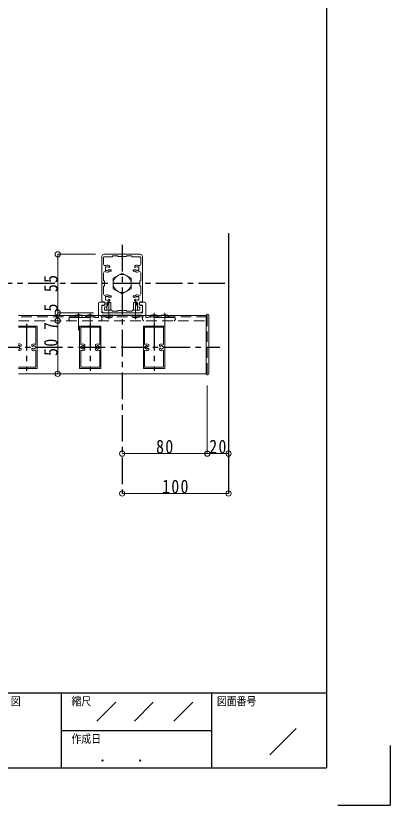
# Model space of a CAD drawing. Units: millimetres at full size, sheet at 1:5. Extents: x -1050 to 1050, y -742 to 742.
# Drawn here: x 698 to 1050, y -742 to 0 of the extents above; entities that cross this region are included whole.
import ezdxf
from ezdxf.enums import TextEntityAlignment as Align

# ---------------------------------------------------------------- set-up
doc = ezdxf.new("R2010")
doc.units = ezdxf.units.MM
doc.header["$LTSCALE"] = 5
doc.linetypes.add('CHAIN1', pattern=[8, 5, -1, 1, -1])
doc.linetypes.add('DASHED2', pattern=[3, 2, -1])
for name, color, linetype in [('0-0_通り芯', 7, 'CHAIN1'), ('0-1_躯体', 134, 'Continuous'), ('1-4_印刷位置ライン', 7, 'Continuous'), ('1-5_図枠1_1', 7, 'Continuous')]:
    doc.layers.add(name, color=color, linetype=linetype)
for name, color, linetype, lineweight in [('0-3_寸法', 54, 'Continuous', 20), ('0-4_手摺部材', 92, 'Continuous', 20), ('0-5_手すり子', 12, 'Continuous', 20), ('0-A_支柱', 6, 'Continuous', 20), ('0-B_足元', 4, 'Continuous', 20)]:
    doc.layers.add(name, color=color, linetype=linetype, lineweight=lineweight)
doc.styles.add('ＭＳ ゴシック', font='')
doc.styles.add('ＭＳ 明朝', font='')
doc.styles.get('ＭＳ ゴシック').set_extended_font_data('MS Gothic')
doc.styles.get('ＭＳ 明朝').set_extended_font_data('MS Mincho')

# ---------------------------------------------------------------- blocks, each defined once
blk = doc.blocks.new('dimension_origin')
at = {"color": 0, "linetype": 'Continuous', "lineweight": -2}
blk.add_circle((0, 0), 1.25, dxfattribs=at)

msp = doc.modelspace()

# ---------------------------------------------------------------- linework, layer by layer
at = {"layer": '0-0_通り芯'}
for p, q in [((798.02, -215.487), (798.02, -449.293)), ((894.67, -251.793), (-189.98, -251.793)), ((708.02, -289.793), (708.02, -333.793)), ((768.02, -289.793), (768.02, -333.793)), ((828.02, -289.793), (828.02, -333.793)), ((-243.068, -311.793), (889.731, -311.793))]:
    msp.add_line(p, q, dxfattribs=at)
at = {"layer": '0-1_躯体'}
msp.add_line((898.02, -204.578), (898.02, -449.293), dxfattribs=at)
at = {"layer": '0-3_寸法'}
for p, q in [((773.048, -224.293), (737.484, -224.293)), ((737.484, -224.293), (737.484, -279.293)), ((737.484, -279.293), (737.484, -286.793)), ((771.149, -279.293), (737.484, -279.293)), ((737.484, -286.793), (737.484, -336.793)), ((878.02, -347.672), (878.02, -411.793)), ((878.02, -411.793), (798.02, -411.793)), ((898.02, -411.793), (878.02, -411.793)), ((798.02, -449.293), (898.02, -449.293))]:
    msp.add_line(p, q, dxfattribs=at)
at = {"layer": '0-4_手摺部材'}
for p, q in [((794.52, -224.293), (801.52, -224.293)), ((775.77, -281.793), (775.77, -270.293)), ((776.77, -269.293), (780.27, -269.293)), ((780.27, -272.293), (778.77, -272.293)), ((778.77, -272.293), (778.77, -279.543)), ((783.52, -269.543), (787.52, -269.543)), ((783.52, -276.793), (783.52, -269.543)), ((787.52, -276.793), (787.52, -269.543)), ((812.52, -269.543), (808.52, -269.543)), ((808.52, -276.793), (808.52, -269.543)), ((812.52, -276.793), (812.52, -269.543)), ((819.27, -269.293), (815.77, -269.293)), ((815.77, -272.293), (817.27, -272.293)), ((817.27, -272.293), (817.27, -279.543)), ((820.27, -281.793), (820.27, -270.293)), ((700.52, -281.793), (877.02, -281.793)), ((778.77, -279.543), (817.27, -279.543)), ((779.565, -281.543), (816.27, -281.543)), ((782.118, -282.662), (782.02, -281.543)), ((789.02, -281.543), (782.02, -281.543)), ((783.52, -279.293), (783.52, -279.543)), ((787.52, -279.293), (787.52, -279.543)), ((788.922, -282.662), (789.02, -281.543)), ((807.118, -282.662), (807.02, -281.543)), ((807.02, -281.543), (814.02, -281.543)), ((808.52, -279.293), (808.52, -279.543)), ((812.52, -279.293), (812.52, -279.543)), ((813.922, -282.662), (814.02, -281.543)), ((877.02, -281.793), (877.02, -336.793)), ((878.02, -280.793), (878.52, -280.793)), ((879.52, -336.793), (879.52, -281.793)), ((877.02, -336.793), (700.52, -336.793)), ((878.02, -337.793), (878.52, -337.793))]:
    msp.add_line(p, q, dxfattribs=at)
at = {"layer": '0-4_手摺部材', "linetype": 'CHAIN1'}
for p, q in [((785.52, -285.26), (785.52, -266.86)), ((810.52, -285.26), (810.52, -266.86)), ((757.02, -295.793), (757.02, -279.275)), ((768.02, -295.793), (768.02, -279.275)), ((828.02, -295.793), (828.02, -279.275)), ((838.02, -295.793), (838.02, -279.275))]:
    msp.add_line(p, q, dxfattribs=at)
at = {"layer": '0-4_手摺部材', "linetype": 'DASHED2'}
for p, q in [((775.77, -283.793), (775.77, -281.793)), ((820.27, -283.793), (820.27, -281.793)), ((878.02, -283.293), (700.52, -283.293)), ((700.52, -286.793), (878.02, -286.793)), ((749.52, -283.793), (756.72, -283.793)), ((749.52, -283.793), (756.72, -283.793)), ((753.618, -282.674), (753.52, -283.793)), ((757.02, -284.093), (756.72, -283.793)), ((757.02, -284.093), (756.72, -283.793)), ((757.02, -284.093), (757.32, -283.793)), ((757.02, -284.093), (757.32, -283.793)), ((757.32, -283.793), (775.77, -283.793)), ((757.32, -283.793), (775.77, -283.793)), ((760.422, -282.674), (760.52, -283.793)), ((764.618, -282.674), (764.52, -283.793)), ((771.422, -282.674), (771.52, -283.793)), ((778.77, -285.793), (778.77, -282.293)), ((817.27, -285.793), (817.27, -282.461)), ((837.72, -283.793), (820.27, -283.793)), ((824.618, -282.674), (824.52, -283.793)), ((831.422, -282.674), (831.52, -283.793)), ((834.618, -282.674), (834.52, -283.793)), ((838.02, -284.093), (837.72, -283.793)), ((838.02, -284.093), (838.32, -283.793)), ((846.52, -283.793), (838.32, -283.793)), ((841.422, -282.674), (841.52, -283.793)), ((877.02, -336.793), (878.02, -336.793))]:
    msp.add_line(p, q, dxfattribs=at)
msp.add_lwpolyline([(877.02, -281.793), (878.02, -281.793), (878.02, -336.793)], dxfattribs=at)
at = {"layer": '0-4_手摺部材'}
for centre, radius, start, end in [((776.77, -270.293), 1, 90, 180), ((780.27, -270.793), 1.5, 270, 90), ((815.77, -270.793), 1.5, 90, 270), ((819.27, -270.293), 1, 0, 90), ((754.913, -282.787), 1.3, 105.88085, 130.13492), ((757.02, -290.193), 9, 74.11915, 105.88085), ((759.127, -282.787), 1.3, 49.86508, 74.11915), ((765.913, -282.787), 1.3, 105.88085, 130.13492), ((768.02, -290.193), 9, 74.11915, 105.88085), ((770.127, -282.787), 1.3, 49.86508, 74.11915), ((779.565, -282.543), 1, 90, 131.40962), ((816.27, -282.543), 1, 48.59038, 90), ((825.913, -282.787), 1.3, 105.88085, 130.13492), ((828.02, -290.193), 9, 74.11915, 105.88085), ((830.127, -282.787), 1.3, 49.86508, 74.11915), ((835.913, -282.787), 1.3, 105.88085, 130.13492), ((838.02, -290.193), 9, 74.11915, 105.88085), ((840.127, -282.787), 1.3, 49.86508, 74.11915), ((878.02, -281.793), 1, 90, 180), ((878.52, -281.793), 1, 360, 90), ((783.413, -282.549), 1.3, 185, 254.11915), ((785.52, -275.143), 9, 254.11915, 285.88085), ((787.627, -282.549), 1.3, 285.88085, 355), ((808.413, -282.549), 1.3, 185, 254.11915), ((810.52, -275.143), 9, 254.11915, 285.88085), ((812.627, -282.549), 1.3, 285.88085, 355), ((878.02, -336.793), 1, 180, 270), ((878.52, -336.793), 1, 270, 360)]:
    msp.add_arc(centre, radius, start, end, dxfattribs=at)
at = {"layer": '0-4_手摺部材', "linetype": 'DASHED2'}
for centre, radius, start, end in [((754.913, -282.787), 1.3, 130.13492, 175), ((759.127, -282.787), 1.3, 5, 49.86508), ((765.913, -282.787), 1.3, 130.13492, 175), ((770.127, -282.787), 1.3, 5, 49.86508), ((779.77, -282.293), 1, 150, 180), ((816.27, -282.543), 1, 0, 48.59038), ((825.913, -282.787), 1.3, 130.13492, 175), ((830.127, -282.787), 1.3, 5, 49.86508), ((835.913, -282.787), 1.3, 130.13492, 175), ((840.127, -282.787), 1.3, 5, 49.86508), ((749.52, -285.293), 1.5, 90, 270), ((749.52, -285.293), 1.5, 90, 270), ((777.77, -285.793), 1, 270, 360), ((818.27, -285.793), 1, 180, 270), ((846.52, -285.293), 1.5, 270, 90)]:
    msp.add_arc(centre, radius, start, end, dxfattribs=at)
at = {"layer": '0-5_手すり子'}
for p, q in [((700.52, -291.793), (708.02, -291.793)), ((700.52, -292.943), (708.02, -292.943)), ((717.52, -291.793), (708.02, -291.793)), ((716.87, -292.943), (708.02, -292.943)), ((716.87, -309.182), (716.87, -292.943)), ((718.02, -311.793), (718.02, -292.293)), ((758.02, -311.793), (758.02, -292.293)), ((758.52, -291.793), (768.02, -291.793)), ((759.17, -292.943), (768.02, -292.943)), ((759.17, -309.182), (759.17, -292.943)), ((777.52, -291.793), (768.02, -291.793)), ((776.87, -292.943), (768.02, -292.943)), ((776.87, -309.182), (776.87, -292.943)), ((778.02, -311.793), (778.02, -292.293)), ((818.02, -311.793), (818.02, -292.293)), ((818.52, -291.793), (828.02, -291.793)), ((819.17, -292.943), (828.02, -292.943)), ((819.17, -309.182), (819.17, -292.943)), ((837.52, -291.793), (828.02, -291.793)), ((836.87, -292.943), (828.02, -292.943)), ((836.87, -309.182), (836.87, -292.943)), ((838.02, -311.793), (838.02, -292.293)), ((700.632, -310.344), (700.632, -309.984)), ((701.408, -310.344), (701.408, -309.984)), ((703.02, -310.638), (702.319, -311.043)), ((703.02, -310.638), (703.02, -309.295)), ((713.02, -310.638), (713.02, -309.295)), ((713.02, -310.638), (713.721, -311.043)), ((714.632, -310.344), (714.632, -309.984)), ((715.408, -310.344), (715.408, -309.984)), ((716.711, -311.043), (716.319, -311.043)), ((718.02, -311.793), (718.02, -331.293)), ((758.02, -311.793), (758.02, -331.293)), ((759.329, -311.043), (759.721, -311.043)), ((760.632, -310.344), (760.632, -309.984)), ((761.408, -310.344), (761.408, -309.984)), ((763.02, -310.638), (762.319, -311.043)), ((763.02, -310.638), (763.02, -309.295)), ((773.02, -310.638), (773.02, -309.295)), ((773.02, -310.638), (773.721, -311.043)), ((774.632, -310.344), (774.632, -309.984)), ((775.408, -310.344), (775.408, -309.984)), ((776.711, -311.043), (776.319, -311.043)), ((778.02, -311.793), (778.02, -331.293)), ((818.02, -311.793), (818.02, -331.293)), ((819.329, -311.043), (819.721, -311.043)), ((820.632, -310.344), (820.632, -309.984)), ((821.408, -310.344), (821.408, -309.984)), ((823.02, -310.638), (822.319, -311.043)), ((823.02, -310.638), (823.02, -309.295)), ((833.02, -310.638), (833.02, -309.295)), ((833.02, -310.638), (833.721, -311.043)), ((834.632, -310.344), (834.632, -309.984)), ((835.408, -310.344), (835.408, -309.984)), ((836.711, -311.043), (836.319, -311.043)), ((838.02, -311.793), (838.02, -331.293)), ((700.632, -313.242), (700.632, -313.602)), ((701.408, -313.242), (701.408, -313.602)), ((703.02, -312.948), (702.319, -312.543)), ((703.02, -312.948), (703.02, -314.291)), ((713.02, -312.948), (713.721, -312.543)), ((713.02, -312.948), (713.02, -314.291)), ((714.632, -313.242), (714.632, -313.602)), ((715.408, -313.242), (715.408, -313.602)), ((716.711, -312.543), (716.319, -312.543)), ((716.87, -314.404), (716.87, -330.643)), ((759.17, -314.404), (759.17, -330.643)), ((759.329, -312.543), (759.721, -312.543)), ((760.632, -313.242), (760.632, -313.602)), ((761.408, -313.242), (761.408, -313.602)), ((763.02, -312.948), (762.319, -312.543)), ((763.02, -312.948), (763.02, -314.291)), ((773.02, -312.948), (773.721, -312.543)), ((773.02, -312.948), (773.02, -314.291)), ((774.632, -313.242), (774.632, -313.602)), ((775.408, -313.242), (775.408, -313.602)), ((776.711, -312.543), (776.319, -312.543)), ((776.87, -314.404), (776.87, -330.643)), ((819.17, -314.404), (819.17, -330.643)), ((819.329, -312.543), (819.721, -312.543)), ((820.632, -313.242), (820.632, -313.602)), ((821.408, -313.242), (821.408, -313.602)), ((823.02, -312.948), (822.319, -312.543)), ((823.02, -312.948), (823.02, -314.291)), ((833.02, -312.948), (833.721, -312.543)), ((833.02, -312.948), (833.02, -314.291)), ((834.632, -313.242), (834.632, -313.602)), ((835.408, -313.242), (835.408, -313.602)), ((836.711, -312.543), (836.319, -312.543)), ((836.87, -314.404), (836.87, -330.643)), ((700.52, -330.643), (708.02, -330.643)), ((700.52, -331.793), (708.02, -331.793)), ((716.87, -330.643), (708.02, -330.643)), ((717.52, -331.793), (708.02, -331.793)), ((758.52, -331.793), (768.02, -331.793)), ((759.17, -330.643), (768.02, -330.643)), ((776.87, -330.643), (768.02, -330.643)), ((777.52, -331.793), (768.02, -331.793)), ((818.52, -331.793), (828.02, -331.793)), ((819.17, -330.643), (828.02, -330.643)), ((836.87, -330.643), (828.02, -330.643)), ((837.52, -331.793), (828.02, -331.793))]:
    msp.add_line(p, q, dxfattribs=at)
for centre, radius, start, end in [((717.52, -292.293), 0.5, 0, 90), ((758.52, -292.293), 0.5, 90, 180), ((777.52, -292.293), 0.5, 0, 90), ((818.52, -292.293), 0.5, 90, 180), ((837.52, -292.293), 0.5, 0, 90), ((701.02, -311.793), 3.2, 51.31781, 98.9893), ((701.02, -311.793), 1.5, 104.99993, 109.47113), ((701.02, -311.793), 1.85, 77.88619, 102.1137), ((701.02, -311.793), 1.5, 29.99998, 74.99992), ((715.02, -311.793), 3.2, 54.68123, 128.68219), ((715.02, -311.793), 1.5, 105.00008, 150.00002), ((715.02, -311.793), 1.85, 77.8863, 102.11381), ((715.02, -311.793), 1.5, 30.00002, 75.00007), ((715.02, -311.793), 1.85, 0, 23.91655), ((715.02, -311.793), 1.85, 336.08345, 360), ((761.02, -311.793), 3.2, 51.31781, 125.31877), ((761.02, -311.793), 1.85, 156.08345, 180), ((761.02, -311.793), 1.85, 180, 203.91655), ((761.02, -311.793), 1.5, 104.99993, 149.99998), ((761.02, -311.793), 1.85, 77.88619, 102.1137), ((761.02, -311.793), 1.5, 29.99998, 74.99992), ((775.02, -311.793), 3.2, 54.68123, 128.68219), ((775.02, -311.793), 1.5, 105.00008, 150.00002), ((775.02, -311.793), 1.85, 77.8863, 102.11381), ((775.02, -311.793), 1.5, 30.00002, 75.00007), ((775.02, -311.793), 1.85, 0, 23.91655), ((775.02, -311.793), 1.85, 336.08345, 360), ((821.02, -311.793), 3.2, 51.31781, 125.31877), ((821.02, -311.793), 1.85, 156.08345, 180), ((821.02, -311.793), 1.85, 180, 203.91655), ((821.02, -311.793), 1.5, 104.99993, 149.99998), ((821.02, -311.793), 1.85, 77.88619, 102.1137), ((821.02, -311.793), 1.5, 29.99998, 74.99992), ((835.02, -311.793), 3.2, 54.68123, 128.68219), ((835.02, -311.793), 1.5, 105.00008, 150.00002), ((835.02, -311.793), 1.85, 77.8863, 102.11381), ((835.02, -311.793), 1.5, 30.00002, 75.00007), ((835.02, -311.793), 1.85, 0, 23.91655), ((835.02, -311.793), 1.85, 336.08345, 360), ((701.02, -311.793), 1.5, 250.52887, 255.00007), ((701.02, -311.793), 3.2, 261.0107, 308.68219), ((701.02, -311.793), 1.85, 257.8863, 282.11381), ((701.02, -311.793), 1.5, 285.00008, 330.00002), ((715.02, -311.793), 3.2, 231.31781, 305.31877), ((715.02, -311.793), 1.5, 209.99998, 254.99992), ((715.02, -311.793), 1.85, 257.88619, 282.1137), ((715.02, -311.793), 1.5, 284.99993, 329.99998), ((761.02, -311.793), 3.2, 234.68123, 308.68219), ((761.02, -311.793), 1.5, 210.00002, 255.00007), ((761.02, -311.793), 1.85, 257.8863, 282.11381), ((761.02, -311.793), 1.5, 285.00008, 330.00002), ((775.02, -311.793), 3.2, 231.31781, 305.31877), ((775.02, -311.793), 1.5, 209.99998, 254.99992), ((775.02, -311.793), 1.85, 257.88619, 282.1137), ((775.02, -311.793), 1.5, 284.99993, 329.99998), ((821.02, -311.793), 3.2, 234.68123, 308.68219), ((821.02, -311.793), 1.5, 210.00002, 255.00007), ((821.02, -311.793), 1.85, 257.8863, 282.11381), ((821.02, -311.793), 1.5, 285.00008, 330.00002), ((835.02, -311.793), 3.2, 231.31781, 305.31877), ((835.02, -311.793), 1.5, 209.99998, 254.99992), ((835.02, -311.793), 1.85, 257.88619, 282.1137), ((835.02, -311.793), 1.5, 284.99993, 329.99998), ((717.52, -331.293), 0.5, 270, 360), ((758.52, -331.293), 0.5, 180, 270), ((777.52, -331.293), 0.5, 270, 360), ((818.52, -331.293), 0.5, 180, 270), ((837.52, -331.293), 0.5, 270, 360)]:
    msp.add_arc(centre, radius, start, end, dxfattribs=at)
at = {"layer": '0-A_支柱'}
for p, q in [((779.02, -226.293), (779.02, -268.693)), ((780.52, -233.485), (780.52, -227.293)), ((815.02, -224.293), (781.02, -224.293)), ((788.72, -226.793), (781.02, -226.793)), ((794.02, -225.793), (794.02, -226.243)), ((794.32, -226.543), (801.72, -226.543)), ((802.02, -225.793), (802.02, -226.243)), ((802.02, -225.793), (807.02, -225.793)), ((807.02, -226.493), (807.02, -225.793)), ((807.32, -226.793), (815.02, -226.793)), ((815.52, -233.485), (815.52, -227.293)), ((817.02, -268.693), (817.02, -226.293)), ((780.52, -249.293), (780.52, -242.101)), ((785.697, -238.793), (787.02, -238.793)), ((786.097, -240.293), (787.02, -240.293)), ((810.343, -238.793), (809.02, -238.793)), ((809.943, -240.293), (809.02, -240.293)), ((815.52, -249.293), (815.52, -242.101)), ((780.52, -249.293), (781.22, -249.293)), ((781.52, -249.593), (781.52, -253.993)), ((814.52, -249.593), (814.52, -253.993)), ((815.52, -249.293), (814.82, -249.293)), ((780.52, -254.293), (781.22, -254.293)), ((780.52, -261.485), (780.52, -254.293)), ((815.52, -254.293), (814.82, -254.293)), ((815.52, -261.485), (815.52, -254.293)), ((785.697, -264.793), (787.02, -264.793)), ((786.097, -263.293), (787.02, -263.293)), ((809.943, -263.293), (809.02, -263.293)), ((810.343, -264.793), (809.02, -264.793)), ((779.02, -272.793), (779.02, -277.293)), ((781.02, -268.993), (779.32, -268.993)), ((779.32, -272.493), (781.02, -272.493)), ((781.52, -273.993), (782.02, -273.993)), ((781.52, -276.793), (781.52, -273.993)), ((782.02, -271.493), (782.02, -269.993)), ((784.52, -271.493), (784.52, -269.004)), ((811.52, -271.493), (811.52, -269.004)), ((814.02, -271.493), (814.02, -269.993)), ((814.52, -273.993), (814.02, -273.993)), ((814.52, -276.793), (814.52, -273.993)), ((815.02, -268.993), (816.72, -268.993)), ((816.72, -272.493), (815.02, -272.493)), ((817.02, -277.293), (817.02, -272.793)), ((781.02, -279.293), (815.02, -279.293)), ((781.52, -276.793), (788.02, -276.793)), ((789.02, -277.793), (788.02, -276.793)), ((789.02, -277.793), (794.02, -277.793)), ((794.02, -277.793), (794.02, -277.343)), ((794.32, -277.043), (801.72, -277.043)), ((802.02, -277.793), (802.02, -277.343)), ((802.02, -277.793), (807.02, -277.793)), ((807.02, -277.793), (808.02, -276.793)), ((814.52, -276.793), (808.02, -276.793))]:
    msp.add_line(p, q, dxfattribs=at)
msp.add_lwpolyline([(789.02, -226.493), (789.02, -225.793), (794.02, -225.793)], dxfattribs=at)
for centre, radius, start, end in [((781.02, -226.293), 2, 90, 180), ((781.02, -227.293), 0.5, 90, 180), ((788.72, -226.493), 0.3, 270, 360), ((794.32, -226.243), 0.3, 180, 270), ((801.72, -226.243), 0.3, 270, 360), ((807.32, -226.493), 0.3, 180, 270), ((815.02, -226.293), 2, 0, 90), ((815.02, -227.293), 0.5, 0, 90), ((782.02, -233.485), 1.5, 180, 294.90106), ((784.02, -237.793), 1.75, 157.5799, 202.4201), ((782.783, -236.555), 0.5, 55.28656, 214.71344), ((782.125, -237.011), 0.3, 337.5799, 34.71344), ((784.02, -237.793), 3.25, 47.4576, 114.90106), ((783.238, -235.898), 0.3, 235.28656, 292.4201), ((784.02, -237.793), 1.75, 47.4576, 112.4201), ((785.71, -235.951), 0.75, 227.4576, 47.4576), ((810.33, -235.951), 0.75, 132.5424, 312.5424), ((812.02, -237.793), 3.25, 65.09894, 132.5424), ((812.02, -237.793), 1.75, 67.5799, 132.5424), ((812.802, -235.898), 0.3, 247.5799, 304.71344), ((813.257, -236.555), 0.5, 325.28656, 124.71344), ((814.02, -233.485), 1.5, 245.09894, 360), ((813.915, -237.011), 0.3, 145.28656, 202.4201), ((812.02, -237.793), 1.75, 337.5799, 22.4201), ((782.02, -242.101), 1.5, 65.09894, 180), ((782.783, -239.03), 0.5, 145.28656, 304.71344), ((782.125, -238.575), 0.3, 325.28656, 22.4201), ((784.02, -237.793), 3.25, 245.09894, 309.71514), ((783.238, -239.688), 0.3, 67.5799, 124.71344), ((784.02, -237.793), 1.75, 247.5799, 318.18969), ((785.697, -239.293), 0.5, 90, 138.18969), ((787.02, -239.543), 0.75, 270, 90), ((809.02, -239.543), 0.75, 90, 270), ((812.02, -237.793), 3.25, 230.28486, 294.90106), ((810.343, -239.293), 0.5, 41.81031, 90), ((812.02, -237.793), 1.75, 221.81031, 292.4201), ((812.802, -239.688), 0.3, 55.28656, 112.4201), ((813.257, -239.03), 0.5, 235.28656, 34.71344), ((814.02, -242.101), 1.5, 0, 114.90106), ((813.915, -238.575), 0.3, 157.5799, 214.71344), ((781.22, -249.593), 0.3, 0, 90), ((814.82, -249.593), 0.3, 90, 180), ((781.22, -253.993), 0.3, 270, 360), ((814.82, -253.993), 0.3, 180, 270), ((782.02, -261.485), 1.5, 180, 294.90106), ((784.02, -265.793), 1.75, 157.5799, 202.4201), ((782.783, -264.555), 0.5, 55.28656, 214.71344), ((782.783, -267.03), 0.5, 145.28656, 304.71344), ((782.125, -265.011), 0.3, 337.5799, 34.71344), ((782.125, -266.575), 0.3, 325.28656, 22.4201), ((784.02, -265.793), 3.25, 50.28486, 114.90106), ((783.238, -263.898), 0.3, 235.28656, 292.4201), ((784.02, -265.793), 1.75, 41.81031, 112.4201), ((784.02, -265.793), 1.75, 247.5799, 312.5424), ((785.71, -267.635), 0.75, 312.5424, 132.5424), ((785.697, -264.293), 0.5, 221.81031, 270), ((787.02, -264.043), 0.75, 270, 90), ((809.02, -264.043), 0.75, 90, 270), ((810.33, -267.635), 0.75, 47.4576, 227.4576), ((812.02, -265.793), 3.25, 65.09894, 129.71514), ((810.343, -264.293), 0.5, 270, 318.18969), ((812.02, -265.793), 1.75, 67.5799, 138.18969), ((812.02, -265.793), 1.75, 227.4576, 292.4201), ((812.802, -263.898), 0.3, 247.5799, 304.71344), ((813.257, -264.555), 0.5, 325.28656, 124.71344), ((813.257, -267.03), 0.5, 235.28656, 34.71344), ((814.02, -261.485), 1.5, 245.09894, 360), ((813.915, -265.011), 0.3, 145.28656, 202.4201), ((813.915, -266.575), 0.3, 157.5799, 214.71344), ((812.02, -265.793), 1.75, 337.5799, 22.4201), ((779.32, -268.693), 0.3, 180, 270), ((779.32, -272.793), 0.3, 90, 180), ((781.02, -269.993), 1, 0, 90), ((781.02, -271.493), 1, 270, 360), ((782.02, -271.493), 2.5, 270, 360), ((783.238, -267.688), 0.3, 67.5799, 124.71344), ((784.02, -265.793), 3.25, 278.84988, 312.5424), ((812.02, -265.793), 3.25, 227.4576, 261.15012), ((814.02, -271.493), 2.5, 180, 270), ((812.802, -267.688), 0.3, 55.28656, 112.4201), ((815.02, -269.993), 1, 90, 180), ((815.02, -271.493), 1, 180, 270), ((816.72, -268.693), 0.3, 270, 360), ((816.72, -272.793), 0.3, 0, 90), ((781.02, -277.293), 2, 180, 270), ((794.32, -277.343), 0.3, 90, 180), ((801.72, -277.343), 0.3, 0, 90), ((815.02, -277.293), 2, 270, 360)]:
    msp.add_arc(centre, radius, start, end, dxfattribs=at)
at = {"layer": '0-B_足元'}
msp.add_lwpolyline([(798.02, -261.593), (806.507, -256.693), (806.507, -246.893), (798.02, -241.993), (789.533, -246.893), (789.533, -256.693)], close=True, dxfattribs=at)
msp.add_circle((798.02, -251.793), 8.487, dxfattribs=at)
at = {"layer": '1-4_印刷位置ライン'}
for p in [(1050, -686.222), (1000.874, -742.5)]:
    msp.add_line(p, (1050, -742.5), dxfattribs=at)
at = {"layer": '1-5_図枠1_1'}
for p, q in [((990, 682.5), (990, -707.5)), ((-990, -636.793), (990, -636.793)), ((740.657, -636.793), (740.657, -707.5)), ((882.071, -636.793), (882.071, -707.5)), ((774.242, -663.308), (791.919, -645.631)), ((809.596, -663.308), (827.273, -645.631)), ((846.717, -663.308), (864.394, -645.631)), ((740.657, -672.146), (882.071, -672.146)), ((936.869, -695.126), (961.616, -670.379))]:
    msp.add_line(p, q, dxfattribs=at)
msp.add_lwpolyline([(-990, 682.5), (-990, -707.5), (990, -707.5)], dxfattribs=at)
for centre in [(779.545, -700.429), (814.899, -700.429)]:
    msp.add_circle(centre, 0.53, dxfattribs=at)

# ---------------------------------------------------------------- block references
at = {"layer": '0-3_寸法', "xscale": 2, "yscale": 2}
for p, rotation in [((737.484, -224.293), 90), ((737.484, -279.293), 270), ((737.484, -279.293), 90), ((737.484, -286.793), 270), ((737.484, -286.793), 90), ((737.484, -336.793), 270), ((798.02, -411.793), 180), ((878.02, -411.793), 180), ((798.02, -449.293), 180)]:
    msp.add_blockref('dimension_origin', p, dxfattribs=dict(at, rotation=rotation))
for p in [(878.02, -411.793), (898.02, -411.793), (898.02, -449.293)]:
    msp.add_blockref('dimension_origin', p, dxfattribs=at)

# ---------------------------------------------------------------- texts
at = {"layer": '0-3_寸法', "char_height": 12.83, "attachment_point": 7, "rotation": 90, "style": 'ＭＳ ゴシック'}
for s, insert in [('\\T1.17;\\W0.85;55', (737.484, -259.918)), ('\\T1.17;\\W0.85;7.5', (737.484, -295.543)), ('\\T1.17;\\W0.85;50', (737.484, -319.918))]:
    msp.add_mtext(s, dxfattribs=dict(at, insert=insert))
at = {"layer": '0-3_寸法', "char_height": 12.83, "attachment_point": 7, "style": 'ＭＳ ゴシック'}
for s, insert in [('\\T1.17;\\W0.85;80', (829.895, -411.793)), ('\\T1.17;\\W0.85;20', (879.895, -411.793)), ('\\T1.17;\\W0.85;100', (835.52, -449.293))]:
    msp.add_mtext(s, dxfattribs=dict(at, insert=insert))
at = {"layer": '1-5_図枠1_1', "style": 'ＭＳ 明朝', "width": 0.85}
for s, p in [('検 図', (679.663, -650.934)), ('縮尺', (750.37, -650.934)), ('図面番号', (887.121, -650.934)), ('作成日', (750.37, -686.288))]:
    msp.add_text(s, height=7.776, dxfattribs=at).set_placement(p, align=Align.BOTTOM_LEFT)

doc.saveas('drawing.dxf')
